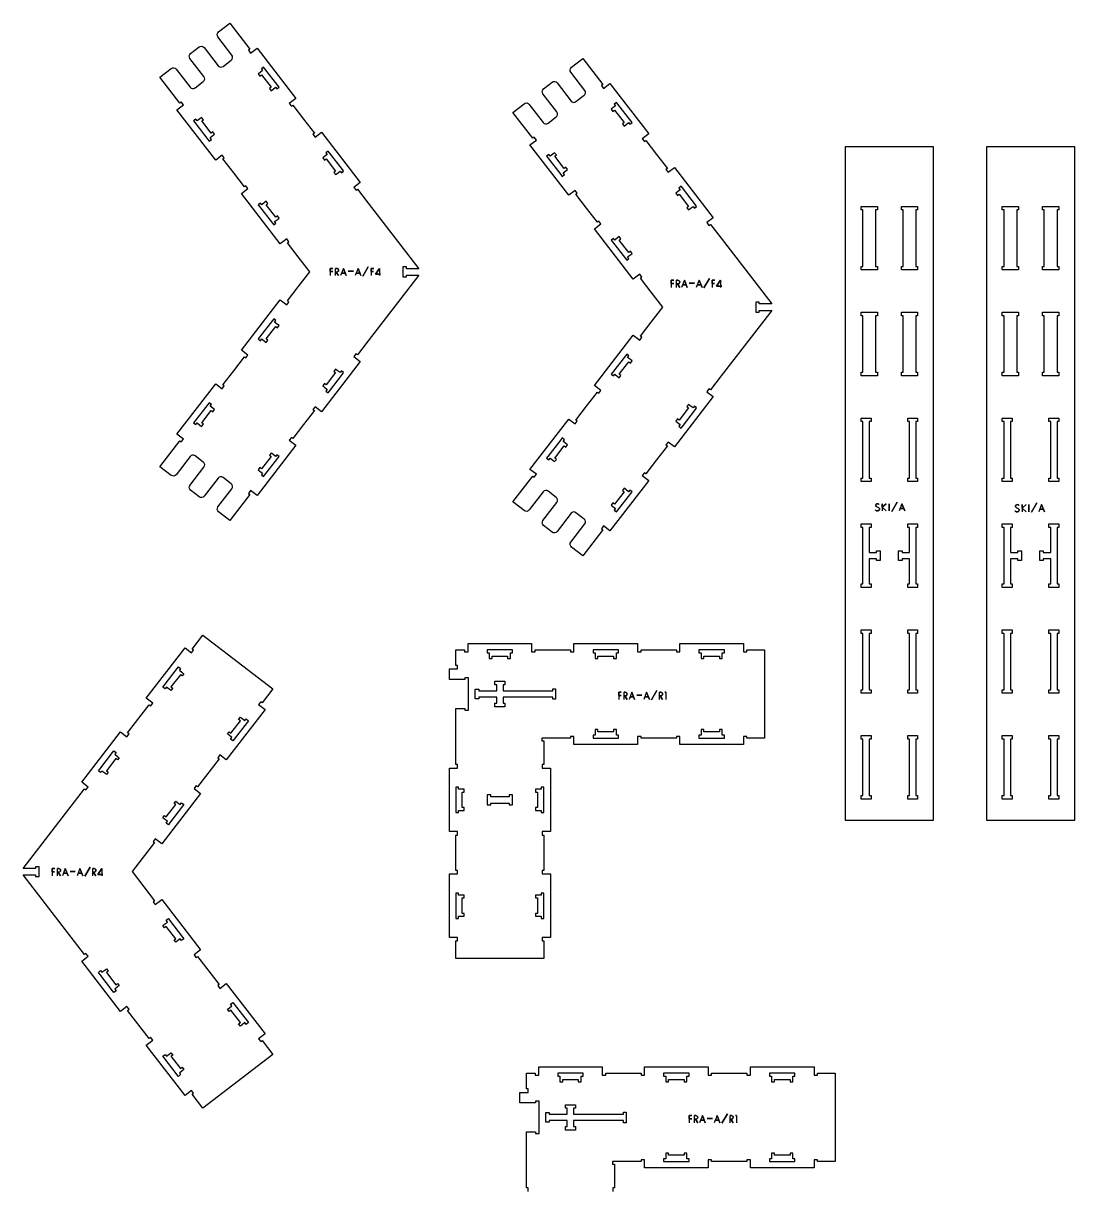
# Model space of a CAD drawing. Extents: x -5375 to 6625, y -4346 to 3702.
# Drawn here: x 3646 to 6625, y -1699 to 1605 of the extents above; entities that cross this region are included whole.
import ezdxf

# ---------------------------------------------------------------- set-up
doc = ezdxf.new("R2010")
doc.units = 0

msp = doc.modelspace()

# ---------------------------------------------------------------- linework, layer by layer
at = {"layer": 'Cuts', "color": 4}
for points in [[(4330.8, 1475.6), (4327.1, 1480.3), (4320.8, 1475.4), (4324.4, 1470.7), (4316.5, 1464.6), (4311.8, 1460.9), (4316.6, 1454.6), (4321.4, 1458.2), (4348.2, 1423.4), (4343.5, 1419.7), (4348.3, 1413.4), (4353.1, 1417), (4361, 1423.1), (4364.7, 1418.4), (4371, 1423.3), (4367.4, 1428)], [(5330.8, 1375.6), (5327.1, 1380.3), (5320.8, 1375.4), (5324.4, 1370.7), (5316.5, 1364.6), (5311.8, 1360.9), (5316.6, 1354.6), (5321.4, 1358.2), (5348.2, 1323.4), (5343.5, 1319.7), (5348.3, 1313.4), (5353.1, 1317), (5361, 1323.1), (5364.7, 1318.4), (5371, 1323.3), (5367.4, 1328)], [(4169.2, 1275.6), (4172.9, 1270.8), (4179.2, 1275.7), (4175.6, 1280.5), (4183.5, 1286.6), (4188.2, 1290.2), (4183.4, 1296.6), (4178.6, 1292.9), (4151.8, 1327.8), (4156.5, 1331.4), (4151.7, 1337.8), (4146.9, 1334.1), (4139, 1328), (4135.3, 1332.8), (4129, 1327.9), (4132.6, 1323.1)], [(4513.7, 1237.8), (4510, 1242.5), (4503.7, 1237.7), (4507.4, 1232.9), (4499.4, 1226.8), (4494.7, 1223.1), (4499.6, 1216.8), (4504.3, 1220.5), (4531.1, 1185.6), (4526.4, 1181.9), (4531.3, 1175.6), (4536, 1179.2), (4543.9, 1185.3), (4547.6, 1180.6), (4553.9, 1185.5), (4550.3, 1190.2)], [(5169.2, 1175.6), (5172.9, 1170.8), (5179.2, 1175.7), (5175.6, 1180.5), (5183.5, 1186.6), (5188.2, 1190.2), (5183.4, 1196.6), (5178.6, 1192.9), (5151.8, 1227.8), (5156.5, 1231.4), (5151.7, 1237.8), (5146.9, 1234.1), (5139, 1228), (5135.3, 1232.8), (5129, 1227.9), (5132.6, 1223.1)], [(5513.7, 1137.8), (5510, 1142.5), (5503.7, 1137.7), (5507.4, 1132.9), (5499.4, 1126.8), (5494.7, 1123.1), (5499.6, 1116.8), (5504.3, 1120.5), (5531.1, 1085.6), (5526.4, 1081.9), (5531.3, 1075.6), (5536, 1079.2), (5543.9, 1085.3), (5547.6, 1080.6), (5553.9, 1085.5), (5550.3, 1090.2)], [(4352.1, 1037.8), (4355.8, 1033), (4362.1, 1037.9), (4358.5, 1042.7), (4366.4, 1048.8), (4371.1, 1052.4), (4366.3, 1058.8), (4361.5, 1055.1), (4334.7, 1090), (4339.4, 1093.6), (4334.6, 1100), (4329.8, 1096.3), (4321.9, 1090.2), (4318.2, 1095), (4311.9, 1090.1), (4315.5, 1085.4)], [(6020, 1085.5), (6066, 1085.5), (6066, 1075.5), (6061, 1075.5), (6061, 915.5), (6066, 915.5), (6066, 905.5), (6020, 905.5), (6020, 915.5), (6025, 915.5), (6025, 1075.5), (6020, 1075.5)], [(6134, 1075.5), (6134, 1085.5), (6180, 1085.5), (6180, 1075.5), (6175, 1075.5), (6175, 915.5), (6180, 915.5), (6180, 905.5), (6134, 905.5), (6134, 915.5), (6139, 915.5), (6139, 1075.5)], [(6420, 1085.5), (6466, 1085.5), (6466, 1075.5), (6461, 1075.5), (6461, 915.5), (6466, 915.5), (6466, 905.5), (6420, 905.5), (6420, 915.5), (6425, 915.5), (6425, 1075.5), (6420, 1075.5)], [(6534, 1075.5), (6534, 1085.5), (6580, 1085.5), (6580, 1075.5), (6575, 1075.5), (6575, 915.5), (6580, 915.5), (6580, 905.5), (6534, 905.5), (6534, 915.5), (6539, 915.5), (6539, 1075.5)], [(5352.1, 937.8), (5355.8, 933), (5362.1, 937.9), (5358.5, 942.7), (5366.4, 948.8), (5371.1, 952.4), (5366.3, 958.8), (5361.5, 955.1), (5334.7, 990), (5339.4, 993.6), (5334.6, 1000), (5329.8, 996.3), (5321.9, 990.2), (5318.2, 995), (5311.9, 990.1), (5315.5, 985.4)], [(4315.5, 714.6), (4311.9, 709.9), (4318.2, 705), (4321.9, 709.8), (4329.8, 703.7), (4334.6, 700), (4339.4, 706.4), (4334.7, 710), (4361.5, 744.9), (4366.3, 741.2), (4371.1, 747.6), (4366.4, 751.2), (4358.5, 757.3), (4362.1, 762.1), (4355.8, 767), (4352.1, 762.2)], [(6020, 785.5), (6066, 785.5), (6066, 775.5), (6061, 775.5), (6061, 615.5), (6066, 615.5), (6066, 605.5), (6020, 605.5), (6020, 615.5), (6025, 615.5), (6025, 775.5), (6020, 775.5)], [(6134, 775.5), (6134, 785.5), (6180, 785.5), (6180, 775.5), (6175, 775.5), (6175, 615.5), (6180, 615.5), (6180, 605.5), (6134, 605.5), (6134, 615.5), (6139, 615.5), (6139, 775.5)], [(6420, 785.5), (6466, 785.5), (6466, 775.5), (6461, 775.5), (6461, 615.5), (6466, 615.5), (6466, 605.5), (6420, 605.5), (6420, 615.5), (6425, 615.5), (6425, 775.5), (6420, 775.5)], [(6534, 775.5), (6534, 785.5), (6580, 785.5), (6580, 775.5), (6575, 775.5), (6575, 615.5), (6580, 615.5), (6580, 605.5), (6534, 605.5), (6534, 615.5), (6539, 615.5), (6539, 775.5)], [(5315.5, 614.6), (5311.9, 609.9), (5318.2, 605), (5321.9, 609.8), (5329.8, 603.7), (5334.6, 600), (5339.4, 606.4), (5334.7, 610), (5361.5, 644.9), (5366.3, 641.2), (5371.1, 647.6), (5366.4, 651.2), (5358.5, 657.3), (5362.1, 662.1), (5355.8, 667), (5352.1, 662.2)], [(4550.3, 609.8), (4553.9, 614.5), (4547.6, 619.4), (4543.9, 614.7), (4536, 620.8), (4531.3, 624.4), (4526.4, 618.1), (4531.1, 614.4), (4504.3, 579.5), (4499.6, 583.2), (4494.7, 576.9), (4499.4, 573.2), (4507.4, 567.1), (4503.7, 562.3), (4510, 557.5), (4513.7, 562.2)], [(4132.6, 476.9), (4129, 472.1), (4135.3, 467.2), (4139, 472), (4146.9, 465.9), (4151.7, 462.2), (4156.5, 468.6), (4151.8, 472.2), (4178.6, 507.1), (4183.4, 503.4), (4188.2, 509.8), (4183.5, 513.4), (4175.6, 519.5), (4179.2, 524.3), (4172.9, 529.2), (4169.2, 524.4)], [(5550.3, 509.8), (5553.9, 514.5), (5547.6, 519.4), (5543.9, 514.7), (5536, 520.8), (5531.3, 524.4), (5526.4, 518.1), (5531.1, 514.4), (5504.3, 479.5), (5499.6, 483.2), (5494.7, 476.9), (5499.4, 473.2), (5507.4, 467.1), (5503.7, 462.3), (5510, 457.5), (5513.7, 462.2)], [(6048, 315.5), (6048, 305.5), (6020, 305.5), (6020, 315.5), (6025, 315.5), (6025, 475.5), (6020, 475.5), (6020, 485.5), (6048, 485.5), (6048, 475.5), (6043, 475.5), (6043, 315.5)], [(6180, 485.5), (6180, 475.5), (6175, 475.5), (6175, 315.5), (6180, 315.5), (6180, 305.5), (6152, 305.5), (6152, 315.5), (6157, 315.5), (6157, 475.5), (6152, 475.5), (6152, 485.5)], [(6448, 315.5), (6448, 305.5), (6420, 305.5), (6420, 315.5), (6425, 315.5), (6425, 475.5), (6420, 475.5), (6420, 485.5), (6448, 485.5), (6448, 475.5), (6443, 475.5), (6443, 315.5)], [(6580, 485.5), (6580, 475.5), (6575, 475.5), (6575, 315.5), (6580, 315.5), (6580, 305.5), (6552, 305.5), (6552, 315.5), (6557, 315.5), (6557, 475.5), (6552, 475.5), (6552, 485.5)], [(5132.6, 376.9), (5129, 372.1), (5135.3, 367.2), (5139, 372), (5146.9, 365.9), (5151.7, 362.2), (5156.5, 368.6), (5151.8, 372.2), (5178.6, 407.1), (5183.4, 403.4), (5188.2, 409.8), (5183.5, 413.4), (5175.6, 419.5), (5179.2, 424.3), (5172.9, 429.2), (5169.2, 424.4)], [(4367.4, 372), (4371, 376.7), (4364.7, 381.6), (4361, 376.9), (4353.1, 383), (4348.3, 386.6), (4343.5, 380.3), (4348.2, 376.6), (4321.4, 341.8), (4316.6, 345.4), (4311.8, 339.1), (4316.5, 335.4), (4324.4, 329.3), (4320.8, 324.6), (4327.1, 319.7), (4330.8, 324.4)], [(5367.4, 272), (5371, 276.7), (5364.7, 281.6), (5361, 276.9), (5353.1, 283), (5348.3, 286.6), (5343.5, 280.3), (5348.2, 276.6), (5321.4, 241.8), (5316.6, 245.4), (5311.8, 239.1), (5316.5, 235.4), (5324.4, 229.3), (5320.8, 224.6), (5327.1, 219.7), (5330.8, 224.4)], [(6020, 175.5), (6020, 185.5), (6048, 185.5), (6048, 175.5), (6043, 175.5), (6043, 104.5), (6064, 104.5), (6064, 109.5), (6074, 109.5), (6074, 81.5), (6064, 81.5), (6064, 86.5), (6043, 86.5), (6043, 15.5), (6048, 15.5), (6048, 5.5), (6020, 5.5), (6020, 15.5), (6025, 15.5), (6025, 175.5)], [(6126, 109.5), (6136, 109.5), (6136, 104.5), (6157, 104.5), (6157, 175.5), (6152, 175.5), (6152, 185.5), (6180, 185.5), (6180, 175.5), (6175, 175.5), (6175, 15.5), (6180, 15.5), (6180, 5.5), (6152, 5.5), (6152, 15.5), (6157, 15.5), (6157, 86.5), (6136, 86.5), (6136, 81.5), (6126, 81.5)], [(6420, 175.5), (6420, 185.5), (6448, 185.5), (6448, 175.5), (6443, 175.5), (6443, 104.5), (6464, 104.5), (6464, 109.5), (6474, 109.5), (6474, 81.5), (6464, 81.5), (6464, 86.5), (6443, 86.5), (6443, 15.5), (6448, 15.5), (6448, 5.5), (6420, 5.5), (6420, 15.5), (6425, 15.5), (6425, 175.5)], [(6526, 109.5), (6536, 109.5), (6536, 104.5), (6557, 104.5), (6557, 175.5), (6552, 175.5), (6552, 185.5), (6580, 185.5), (6580, 175.5), (6575, 175.5), (6575, 15.5), (6580, 15.5), (6580, 5.5), (6552, 5.5), (6552, 15.5), (6557, 15.5), (6557, 86.5), (6536, 86.5), (6536, 81.5), (6526, 81.5)], [(6048, -284.5), (6048, -294.5), (6020, -294.5), (6020, -284.5), (6025, -284.5), (6025, -124.5), (6020, -124.5), (6020, -114.5), (6048, -114.5), (6048, -124.5), (6043, -124.5), (6043, -284.5)], [(6152, -284.5), (6157, -284.5), (6157, -124.5), (6152, -124.5), (6152, -114.5), (6180, -114.5), (6180, -124.5), (6175, -124.5), (6175, -284.5), (6180, -284.5), (6180, -294.5), (6152, -294.5)], [(6448, -284.5), (6448, -294.5), (6420, -294.5), (6420, -284.5), (6425, -284.5), (6425, -124.5), (6420, -124.5), (6420, -114.5), (6448, -114.5), (6448, -124.5), (6443, -124.5), (6443, -284.5)], [(6552, -284.5), (6557, -284.5), (6557, -124.5), (6552, -124.5), (6552, -114.5), (6580, -114.5), (6580, -124.5), (6575, -124.5), (6575, -284.5), (6580, -284.5), (6580, -294.5), (6552, -294.5)], [(4966.5, -171.5), (4960.5, -171.5), (4960.5, -179.5), (4966.5, -179.5), (4966.5, -189.5), (4966.5, -195.5), (4974.5, -195.5), (4974.5, -189.5), (5018.5, -189.5), (5018.5, -195.5), (5026.5, -195.5), (5026.5, -189.5), (5026.5, -179.5), (5032.5, -179.5), (5032.5, -171.5), (5026.5, -171.5)], [(5266.5, -171.5), (5260.5, -171.5), (5260.5, -179.5), (5266.5, -179.5), (5266.5, -189.5), (5266.5, -195.5), (5274.5, -195.5), (5274.5, -189.5), (5318.5, -189.5), (5318.5, -195.5), (5326.5, -195.5), (5326.5, -189.5), (5326.5, -179.5), (5332.5, -179.5), (5332.5, -171.5), (5326.5, -171.5)], [(5566.5, -171.5), (5560.5, -171.5), (5560.5, -179.5), (5566.5, -179.5), (5566.5, -189.5), (5566.5, -195.5), (5574.5, -195.5), (5574.5, -189.5), (5618.5, -189.5), (5618.5, -195.5), (5626.5, -195.5), (5626.5, -189.5), (5626.5, -179.5), (5632.5, -179.5), (5632.5, -171.5), (5626.5, -171.5)], [(4082.2, -224.4), (4085.9, -219.7), (4092.2, -224.6), (4088.6, -229.3), (4096.5, -235.4), (4101.3, -239.1), (4096.4, -245.4), (4091.6, -241.8), (4064.8, -276.6), (4069.6, -280.3), (4064.7, -286.6), (4059.9, -283), (4052, -276.9), (4048.3, -281.6), (4042, -276.7), (4045.7, -272)], [(5146.5, -287.5), (5146.5, -281.5), (5154.5, -281.5), (5154.5, -287.5), (5154.5, -305.5), (5154.5, -311.5), (5146.5, -311.5), (5146.5, -305.5), (5005.5, -305.5), (5005.5, -322.5), (5010.5, -322.5), (5010.5, -332.5), (4982.5, -332.5), (4982.5, -322.5), (4987.5, -322.5), (4987.5, -305.5), (4936.5, -305.5), (4936.5, -310.5), (4926.5, -310.5), (4926.5, -282.5), (4936.5, -282.5), (4936.5, -287.5), (4987.5, -287.5), (4987.5, -270.5), (4982.5, -270.5), (4982.5, -260.5), (5010.5, -260.5), (5010.5, -270.5), (5005.5, -270.5), (5005.5, -287.5)], [(4243.8, -424.4), (4240.2, -429.2), (4233.8, -424.3), (4237.5, -419.5), (4229.6, -413.4), (4224.8, -409.8), (4229.7, -403.4), (4234.4, -407.1), (4261.3, -372.2), (4256.5, -368.6), (4261.4, -362.2), (4266.1, -365.9), (4274.1, -372), (4277.7, -367.2), (4284.1, -372.1), (4280.4, -376.9)], [(5326.5, -421.5), (5332.5, -421.5), (5332.5, -413.5), (5326.5, -413.5), (5326.5, -403.5), (5326.5, -397.5), (5318.5, -397.5), (5318.5, -403.5), (5274.5, -403.5), (5274.5, -397.5), (5266.5, -397.5), (5266.5, -403.5), (5266.5, -413.5), (5260.5, -413.5), (5260.5, -421.5), (5266.5, -421.5)], [(5626.5, -421.5), (5632.5, -421.5), (5632.5, -413.5), (5626.5, -413.5), (5626.5, -403.5), (5626.5, -397.5), (5618.5, -397.5), (5618.5, -403.5), (5574.5, -403.5), (5574.5, -397.5), (5566.5, -397.5), (5566.5, -403.5), (5566.5, -413.5), (5560.5, -413.5), (5560.5, -421.5), (5566.5, -421.5)], [(6048, -594.5), (6020, -594.5), (6020, -584.5), (6025, -584.5), (6025, -424.5), (6020, -424.5), (6020, -414.5), (6048, -414.5), (6048, -424.5), (6043, -424.5), (6043, -584.5), (6048, -584.5)], [(6180, -594.5), (6152, -594.5), (6152, -584.5), (6157, -584.5), (6157, -424.5), (6152, -424.5), (6152, -414.5), (6180, -414.5), (6180, -424.5), (6175, -424.5), (6175, -584.5), (6180, -584.5)], [(6448, -594.5), (6420, -594.5), (6420, -584.5), (6425, -584.5), (6425, -424.5), (6420, -424.5), (6420, -414.5), (6448, -414.5), (6448, -424.5), (6443, -424.5), (6443, -584.5), (6448, -584.5)], [(6580, -594.5), (6552, -594.5), (6552, -584.5), (6557, -584.5), (6557, -424.5), (6552, -424.5), (6552, -414.5), (6580, -414.5), (6580, -424.5), (6575, -424.5), (6575, -584.5), (6580, -584.5)], [(3899.3, -462.2), (3903, -457.5), (3909.3, -462.3), (3905.7, -467.1), (3913.6, -473.2), (3918.4, -476.9), (3913.5, -483.2), (3908.7, -479.5), (3881.9, -514.4), (3886.7, -518.1), (3881.8, -524.4), (3877, -520.8), (3869.1, -514.7), (3865.4, -519.4), (3859.1, -514.5), (3862.8, -509.8)], [(4871.5, -626.5), (4871.5, -632.5), (4879.5, -632.5), (4879.5, -626.5), (4889.5, -626.5), (4895.5, -626.5), (4895.5, -618.5), (4889.5, -618.5), (4889.5, -574.5), (4895.5, -574.5), (4895.5, -566.5), (4889.5, -566.5), (4879.5, -566.5), (4879.5, -560.5), (4871.5, -560.5), (4871.5, -566.5)], [(5121.5, -566.5), (5121.5, -560.5), (5113.5, -560.5), (5113.5, -566.5), (5103.5, -566.5), (5097.5, -566.5), (5097.5, -574.5), (5103.5, -574.5), (5103.5, -618.5), (5097.5, -618.5), (5097.5, -626.5), (5103.5, -626.5), (5113.5, -626.5), (5113.5, -632.5), (5121.5, -632.5), (5121.5, -626.5)], [(4960.5, -582.5), (4960.5, -610.5), (4970.5, -610.5), (4970.5, -605.5), (5022.5, -605.5), (5022.5, -610.5), (5032.5, -610.5), (5032.5, -582.5), (5022.5, -582.5), (5022.5, -587.5), (4970.5, -587.5), (4970.5, -582.5)], [(4060.9, -662.2), (4057.3, -667), (4050.9, -662.1), (4054.6, -657.3), (4046.6, -651.2), (4041.9, -647.6), (4046.8, -641.2), (4051.5, -644.9), (4078.3, -610), (4073.6, -606.4), (4078.5, -600), (4083.2, -603.7), (4091.2, -609.8), (4094.8, -605), (4101.1, -609.9), (4097.5, -614.6)], [(4871.5, -926.5), (4871.5, -932.5), (4879.5, -932.5), (4879.5, -926.5), (4889.5, -926.5), (4895.5, -926.5), (4895.5, -918.5), (4889.5, -918.5), (4889.5, -874.5), (4895.5, -874.5), (4895.5, -866.5), (4889.5, -866.5), (4879.5, -866.5), (4879.5, -860.5), (4871.5, -860.5), (4871.5, -866.5)], [(5121.5, -866.5), (5121.5, -860.5), (5113.5, -860.5), (5113.5, -866.5), (5103.5, -866.5), (5097.5, -866.5), (5097.5, -874.5), (5103.5, -874.5), (5103.5, -918.5), (5097.5, -918.5), (5097.5, -926.5), (5103.5, -926.5), (5113.5, -926.5), (5113.5, -932.5), (5121.5, -932.5), (5121.5, -926.5)], [(4097.5, -985.4), (4101.1, -990.1), (4094.8, -995), (4091.2, -990.2), (4083.2, -996.3), (4078.5, -1000), (4073.6, -993.6), (4078.3, -990), (4051.5, -955.1), (4046.8, -958.8), (4041.9, -952.4), (4046.6, -948.8), (4054.6, -942.7), (4050.9, -937.9), (4057.3, -933), (4060.9, -937.8)], [(3862.8, -1090.2), (3859.1, -1085.5), (3865.4, -1080.6), (3869.1, -1085.3), (3877, -1079.2), (3881.8, -1075.6), (3886.7, -1081.9), (3881.9, -1085.6), (3908.7, -1120.5), (3913.5, -1116.8), (3918.4, -1123.1), (3913.6, -1126.8), (3905.7, -1132.9), (3909.3, -1137.7), (3903, -1142.5), (3899.3, -1137.8)], [(4280.4, -1223.1), (4284.1, -1227.9), (4277.7, -1232.8), (4274.1, -1228), (4266.1, -1234.1), (4261.4, -1237.8), (4256.5, -1231.4), (4261.3, -1227.8), (4234.4, -1192.9), (4229.7, -1196.6), (4224.8, -1190.2), (4229.6, -1186.6), (4237.5, -1180.5), (4233.8, -1175.7), (4240.2, -1170.8), (4243.8, -1175.6)], [(4045.7, -1328), (4042, -1323.2), (4048.3, -1318.4), (4052, -1323.1), (4059.9, -1317), (4064.7, -1313.4), (4069.6, -1319.7), (4064.8, -1323.4), (4091.6, -1358.2), (4096.4, -1354.6), (4101.3, -1360.9), (4096.5, -1364.6), (4088.6, -1370.7), (4092.2, -1375.4), (4085.9, -1380.3), (4082.2, -1375.6)], [(5166.5, -1371.5), (5160.5, -1371.5), (5160.5, -1379.5), (5166.5, -1379.5), (5166.5, -1389.5), (5166.5, -1395.5), (5174.5, -1395.5), (5174.5, -1389.5), (5218.5, -1389.5), (5218.5, -1395.5), (5226.5, -1395.5), (5226.5, -1389.5), (5226.5, -1379.5), (5232.5, -1379.5), (5232.5, -1371.5), (5226.5, -1371.5)], [(5466.5, -1371.5), (5460.5, -1371.5), (5460.5, -1379.5), (5466.5, -1379.5), (5466.5, -1389.5), (5466.5, -1395.5), (5474.5, -1395.5), (5474.5, -1389.5), (5518.5, -1389.5), (5518.5, -1395.5), (5526.5, -1395.5), (5526.5, -1389.5), (5526.5, -1379.5), (5532.5, -1379.5), (5532.5, -1371.5), (5526.5, -1371.5)], [(5766.5, -1371.5), (5760.5, -1371.5), (5760.5, -1379.5), (5766.5, -1379.5), (5766.5, -1389.5), (5766.5, -1395.5), (5774.5, -1395.5), (5774.5, -1389.5), (5818.5, -1389.5), (5818.5, -1395.5), (5826.5, -1395.5), (5826.5, -1389.5), (5826.5, -1379.5), (5832.5, -1379.5), (5832.5, -1371.5), (5826.5, -1371.5)], [(5346.5, -1487.5), (5346.5, -1481.5), (5354.5, -1481.5), (5354.5, -1487.5), (5354.5, -1505.5), (5354.5, -1511.5), (5346.5, -1511.5), (5346.5, -1505.5), (5205.5, -1505.5), (5205.5, -1522.5), (5210.5, -1522.5), (5210.5, -1532.5), (5182.5, -1532.5), (5182.5, -1522.5), (5187.5, -1522.5), (5187.5, -1505.5), (5136.5, -1505.5), (5136.5, -1510.5), (5126.5, -1510.5), (5126.5, -1482.5), (5136.5, -1482.5), (5136.5, -1487.5), (5187.5, -1487.5), (5187.5, -1470.5), (5182.5, -1470.5), (5182.5, -1460.5), (5210.5, -1460.5), (5210.5, -1470.5), (5205.5, -1470.5), (5205.5, -1487.5)], [(5526.5, -1621.5), (5532.5, -1621.5), (5532.5, -1613.5), (5526.5, -1613.5), (5526.5, -1603.5), (5526.5, -1597.5), (5518.5, -1597.5), (5518.5, -1603.5), (5474.5, -1603.5), (5474.5, -1597.5), (5466.5, -1597.5), (5466.5, -1603.5), (5466.5, -1613.5), (5460.5, -1613.5), (5460.5, -1621.5), (5466.5, -1621.5)], [(5826.5, -1621.5), (5832.5, -1621.5), (5832.5, -1613.5), (5826.5, -1613.5), (5826.5, -1603.5), (5826.5, -1597.5), (5818.5, -1597.5), (5818.5, -1603.5), (5774.5, -1603.5), (5774.5, -1597.5), (5766.5, -1597.5), (5766.5, -1603.5), (5766.5, -1613.5), (5760.5, -1613.5), (5760.5, -1621.5), (5766.5, -1621.5)]]:
    msp.add_lwpolyline(points, close=True, dxfattribs=at)
at = {"layer": 'Outlines', "color": 5}
for points in [[(4473.2, 517.7), (4467.1, 509.8), (4471, 506.7), (4440.5, 467.1), (4410, 427.5), (4406.1, 430.5), (4400, 422.6), (4418.2, 408.6), (4308.5, 265.9), (4290.2, 279.9), (4284.1, 272), (4288.1, 269), (4231.6, 195.4), (4199.7, 220), (4197.2, 222.8), (4195.8, 226.6), (4196.1, 230.7), (4197.8, 234), (4237.5, 285.5), (4239.1, 288.9), (4239.4, 292.9), (4238.1, 296.7), (4235.6, 299.5), (4212.2, 317.5), (4208.9, 319.2), (4204.9, 319.5), (4201, 318.2), (4198.2, 315.7), (4158.6, 264.2), (4155.8, 261.7), (4152, 260.4), (4147.9, 260.7), (4144.6, 262.4), (4120.4, 280.9), (4117.9, 283.7), (4116.6, 287.6), (4116.9, 291.6), (4118.6, 295), (4158.2, 346.5), (4159.9, 349.8), (4160.2, 353.9), (4158.9, 357.7), (4156.4, 360.5), (4133, 378.5), (4129.6, 380.2), (4125.6, 380.5), (4121.8, 379.2), (4119, 376.7), (4079.3, 325.2), (4076.5, 322.7), (4072.7, 321.3), (4068.6, 321.6), (4065.3, 323.3), (4033.4, 347.9), (4089.9, 421.4), (4093.9, 418.3), (4100, 426.3), (4081.8, 440.3), (4191.5, 583), (4209.8, 568.9), (4215.9, 576.9), (4211.9, 579.9), (4242.4, 619.5), (4272.9, 659.2), (4276.8, 656.1), (4282.9, 664), (4264.7, 678.1), (4374.4, 820.7), (4392.7, 806.7), (4398.8, 814.6), (4394.8, 817.7), (4425.3, 857.3), (4458.1, 900), (4425.3, 942.7), (4394.8, 982.3), (4398.8, 985.4), (4392.7, 993.3), (4374.4, 979.3), (4264.7, 1121.9), (4282.9, 1136), (4276.8, 1143.9), (4272.9, 1140.8), (4242.4, 1180.5), (4211.9, 1220.1), (4215.9, 1223.1), (4209.8, 1231.1), (4191.5, 1217), (4081.8, 1359.7), (4100, 1373.7), (4093.9, 1381.7), (4089.9, 1378.6), (4033.4, 1452.1), (4065.3, 1476.7), (4068.6, 1478.4), (4072.7, 1478.7), (4076.5, 1477.3), (4079.3, 1474.8), (4119, 1423.3), (4121.8, 1420.8), (4125.6, 1419.5), (4129.6, 1419.8), (4133, 1421.5), (4156.4, 1439.5), (4158.9, 1442.3), (4160.2, 1446.1), (4159.9, 1450.2), (4158.2, 1453.5), (4118.6, 1505), (4116.9, 1508.4), (4116.6, 1512.4), (4117.9, 1516.3), (4120.4, 1519.1), (4144.6, 1537.6), (4147.9, 1539.3), (4152, 1539.6), (4155.8, 1538.3), (4158.6, 1535.8), (4198.2, 1484.3), (4201, 1481.8), (4204.9, 1480.5), (4208.9, 1480.8), (4212.2, 1482.5), (4235.6, 1500.5), (4238.1, 1503.3), (4239.4, 1507.1), (4239.1, 1511.1), (4237.5, 1514.5), (4197.8, 1566), (4196.1, 1569.3), (4195.8, 1573.4), (4197.2, 1577.2), (4199.7, 1580), (4231.6, 1604.6), (4288.1, 1531), (4284.1, 1528), (4290.2, 1520.1), (4308.5, 1534.1), (4418.2, 1391.4), (4400, 1377.4), (4406.1, 1369.5), (4410, 1372.5), (4440.5, 1332.9), (4471, 1293.3), (4467.1, 1290.2), (4473.2, 1282.3), (4491.4, 1296.3), (4601.1, 1153.6), (4582.9, 1139.6), (4589, 1131.7), (4593, 1134.7), (4623.4, 1095.1), (4766.6, 909), (4731.6, 909), (4731.6, 914), (4721.6, 914), (4721.6, 886), (4731.6, 886), (4731.6, 891), (4766.6, 891), (4623.4, 704.9), (4593, 665.3), (4589, 668.3), (4582.9, 660.4), (4601.1, 646.4), (4491.4, 503.7)], [(5473.2, 417.7), (5467.1, 409.8), (5471, 406.7), (5440.5, 367.1), (5410, 327.5), (5406.1, 330.5), (5400, 322.6), (5418.2, 308.6), (5308.5, 165.9), (5290.2, 179.9), (5284.1, 172), (5288.1, 169), (5231.6, 95.4), (5199.7, 120), (5197.2, 122.8), (5195.8, 126.6), (5196.1, 130.7), (5197.8, 134), (5237.5, 185.5), (5239.1, 188.9), (5239.4, 192.9), (5238.1, 196.7), (5235.6, 199.5), (5212.2, 217.5), (5208.9, 219.2), (5204.9, 219.5), (5201, 218.2), (5198.2, 215.7), (5158.6, 164.2), (5155.8, 161.7), (5152, 160.4), (5147.9, 160.7), (5144.6, 162.4), (5120.4, 180.9), (5117.9, 183.7), (5116.6, 187.6), (5116.9, 191.6), (5118.6, 195), (5158.2, 246.5), (5159.9, 249.8), (5160.2, 253.9), (5158.9, 257.7), (5156.4, 260.5), (5133, 278.5), (5129.6, 280.2), (5125.6, 280.5), (5121.8, 279.2), (5119, 276.7), (5079.3, 225.2), (5076.5, 222.7), (5072.7, 221.3), (5068.6, 221.6), (5065.3, 223.3), (5033.4, 247.9), (5089.9, 321.4), (5093.9, 318.3), (5100, 326.3), (5081.8, 340.3), (5191.5, 483), (5209.8, 468.9), (5215.9, 476.9), (5211.9, 479.9), (5242.4, 519.5), (5272.9, 559.2), (5276.8, 556.1), (5282.9, 564), (5264.7, 578.1), (5374.4, 720.7), (5392.7, 706.7), (5398.8, 714.6), (5394.8, 717.7), (5425.3, 757.3), (5458.1, 800), (5425.3, 842.7), (5394.8, 882.3), (5398.8, 885.4), (5392.7, 893.3), (5374.4, 879.3), (5264.7, 1021.9), (5282.9, 1036), (5276.8, 1043.9), (5272.9, 1040.8), (5242.4, 1080.5), (5211.9, 1120.1), (5215.9, 1123.1), (5209.8, 1131.1), (5191.5, 1117), (5081.8, 1259.7), (5100, 1273.7), (5093.9, 1281.7), (5089.9, 1278.6), (5033.4, 1352.1), (5065.3, 1376.7), (5068.6, 1378.4), (5072.7, 1378.7), (5076.5, 1377.3), (5079.3, 1374.8), (5119, 1323.3), (5121.8, 1320.8), (5125.6, 1319.5), (5129.6, 1319.8), (5133, 1321.5), (5156.4, 1339.5), (5158.9, 1342.3), (5160.2, 1346.1), (5159.9, 1350.2), (5158.2, 1353.5), (5118.6, 1405), (5116.9, 1408.4), (5116.6, 1412.4), (5117.9, 1416.3), (5120.4, 1419.1), (5144.6, 1437.6), (5147.9, 1439.3), (5152, 1439.6), (5155.8, 1438.3), (5158.6, 1435.8), (5198.2, 1384.3), (5201, 1381.8), (5204.9, 1380.5), (5208.9, 1380.8), (5212.2, 1382.5), (5235.6, 1400.5), (5238.1, 1403.3), (5239.4, 1407.1), (5239.1, 1411.1), (5237.5, 1414.5), (5197.8, 1466), (5196.1, 1469.3), (5195.8, 1473.4), (5197.2, 1477.2), (5199.7, 1480), (5231.6, 1504.6), (5288.1, 1431), (5284.1, 1428), (5290.2, 1420.1), (5308.5, 1434.1), (5418.2, 1291.4), (5400, 1277.4), (5406.1, 1269.5), (5410, 1272.5), (5440.5, 1232.9), (5471, 1193.3), (5467.1, 1190.2), (5473.2, 1182.3), (5491.4, 1196.3), (5601.1, 1053.6), (5582.9, 1039.6), (5589, 1031.7), (5593, 1034.7), (5623.4, 995.1), (5766.6, 809), (5731.6, 809), (5731.6, 814), (5721.6, 814), (5721.6, 786), (5731.6, 786), (5731.6, 791), (5766.6, 791), (5623.4, 604.9), (5593, 565.3), (5589, 568.3), (5582.9, 560.4), (5601.1, 546.4), (5491.4, 403.7)], [(6225, -654.5), (6225, 1254.5), (5975, 1254.5), (5975, -654.5)], [(6625, -654.5), (6625, 1254.5), (6375, 1254.5), (6375, -654.5)], [(4018.2, -882.3), (4014.3, -885.4), (4020.4, -893.3), (4038.6, -879.3), (4148.3, -1021.9), (4130.1, -1036), (4136.2, -1043.9), (4140.2, -1040.8), (4201.1, -1120.1), (4197.2, -1123.1), (4203.3, -1131.1), (4221.5, -1117), (4331.3, -1259.7), (4313, -1273.7), (4319.1, -1281.7), (4323.1, -1278.6), (4353.6, -1318.3), (4155.4, -1470.7), (4124.9, -1431), (4128.9, -1428), (4122.8, -1420.1), (4104.6, -1434.1), (3994.8, -1291.4), (4013, -1277.4), (4007, -1269.5), (4003, -1272.5), (3942, -1193.3), (3946, -1190.2), (3939.9, -1182.3), (3921.7, -1196.3), (3811.9, -1053.6), (3830.1, -1039.6), (3824, -1031.7), (3820.1, -1034.7), (3646.4, -809), (3681.4, -809), (3681.4, -814), (3691.4, -814), (3691.4, -786), (3681.4, -786), (3681.4, -791), (3646.4, -791), (3820.1, -565.3), (3824, -568.3), (3830.1, -560.4), (3811.9, -546.4), (3921.7, -403.7), (3939.9, -417.7), (3946, -409.8), (3942, -406.7), (4003, -327.5), (4007, -330.5), (4013, -322.6), (3994.8, -308.6), (4104.6, -165.9), (4122.8, -179.9), (4128.9, -172), (4124.9, -169), (4155.4, -129.3), (4353.6, -281.7), (4323.1, -321.4), (4319.1, -318.3), (4313, -326.3), (4331.3, -340.3), (4221.5, -483), (4203.3, -468.9), (4197.2, -476.9), (4201.1, -479.9), (4140.2, -559.2), (4136.2, -556.1), (4130.1, -564), (4148.3, -578.1), (4038.6, -720.7), (4020.4, -706.7), (4014.3, -714.6), (4018.2, -717.7), (3954.9, -800)], [(5121.5, -496.5), (5116.5, -496.5), (5116.5, -506.5), (5139.5, -506.5), (5139.5, -686.5), (5116.5, -686.5), (5116.5, -696.5), (5121.5, -696.5), (5121.5, -796.5), (5116.5, -796.5), (5116.5, -806.5), (5139.5, -806.5), (5139.5, -986.5), (5116.5, -986.5), (5116.5, -996.5), (5121.5, -996.5), (5121.5, -1046.5), (4871.5, -1046.5), (4871.5, -996.5), (4876.5, -996.5), (4876.5, -986.5), (4853.5, -986.5), (4853.5, -806.5), (4876.5, -806.5), (4876.5, -796.5), (4871.5, -796.5), (4871.5, -696.5), (4876.5, -696.5), (4876.5, -686.5), (4853.5, -686.5), (4853.5, -506.5), (4876.5, -506.5), (4876.5, -496.5), (4871.5, -496.5), (4871.5, -337.5), (4897.5, -337.5), (4897.5, -342.5), (4907.5, -342.5), (4907.5, -250.5), (4897.5, -250.5), (4897.5, -255.5), (4853.5, -255.5), (4853.5, -225.5), (4876.5, -225.5), (4876.5, -215.5), (4871.5, -215.5), (4871.5, -171.5), (4896.5, -171.5), (4896.5, -176.5), (4906.5, -176.5), (4906.5, -153.5), (5086.5, -153.5), (5086.5, -176.5), (5096.5, -176.5), (5096.5, -171.5), (5196.5, -171.5), (5196.5, -176.5), (5206.5, -176.5), (5206.5, -153.5), (5386.5, -153.5), (5386.5, -176.5), (5396.5, -176.5), (5396.5, -171.5), (5496.5, -171.5), (5496.5, -176.5), (5506.5, -176.5), (5506.5, -153.5), (5686.5, -153.5), (5686.5, -176.5), (5696.5, -176.5), (5696.5, -171.5), (5746.5, -171.5), (5746.5, -421.5), (5696.5, -421.5), (5696.5, -416.5), (5686.5, -416.5), (5686.5, -439.5), (5506.5, -439.5), (5506.5, -416.5), (5496.5, -416.5), (5496.5, -421.5), (5396.5, -421.5), (5396.5, -416.5), (5386.5, -416.5), (5386.5, -439.5), (5206.5, -439.5), (5206.5, -416.5), (5196.5, -416.5), (5196.5, -421.5), (5121.5, -421.5), (5115.5, -421.5), (5115.5, -429.5), (5121.5, -429.5)]]:
    msp.add_lwpolyline(points, close=True, dxfattribs=at)
msp.add_lwpolyline([(5076.5, -1706.5), (5076.5, -1696.5), (5071.5, -1696.5), (5071.5, -1537.5), (5097.5, -1537.5), (5097.5, -1542.5), (5107.5, -1542.5), (5107.5, -1450.5), (5097.5, -1450.5), (5097.5, -1455.5), (5053.5, -1455.5), (5053.5, -1425.5), (5076.5, -1425.5), (5076.5, -1415.5), (5071.5, -1415.5), (5071.5, -1371.5), (5096.5, -1371.5), (5096.5, -1376.5), (5106.5, -1376.5), (5106.5, -1353.5), (5286.5, -1353.5), (5286.5, -1376.5), (5296.5, -1376.5), (5296.5, -1371.5), (5396.5, -1371.5), (5396.5, -1376.5), (5406.5, -1376.5), (5406.5, -1353.5), (5586.5, -1353.5), (5586.5, -1376.5), (5596.5, -1376.5), (5596.5, -1371.5), (5696.5, -1371.5), (5696.5, -1376.5), (5706.5, -1376.5), (5706.5, -1353.5), (5886.5, -1353.5), (5886.5, -1376.5), (5896.5, -1376.5), (5896.5, -1371.5), (5946.5, -1371.5), (5946.5, -1621.5), (5896.5, -1621.5), (5896.5, -1616.5), (5886.5, -1616.5), (5886.5, -1639.5), (5706.5, -1639.5), (5706.5, -1616.5), (5696.5, -1616.5), (5696.5, -1621.5), (5596.5, -1621.5), (5596.5, -1616.5), (5586.5, -1616.5), (5586.5, -1639.5), (5406.5, -1639.5), (5406.5, -1616.5), (5396.5, -1616.5), (5396.5, -1621.5), (5321.5, -1621.5), (5315.5, -1621.5), (5315.5, -1629.5), (5321.5, -1629.5), (5321.5, -1696.5), (5316.5, -1696.5), (5316.5, -1706.5)], dxfattribs=at)
at = {"layer": 'Tags', "color": 2}
for points in [[(4515.9, 900.8), (4523.1, 900.8), (4515.9, 900.8), (4515.9, 909.9), (4523.4, 909.9), (4515.9, 909.9), (4515.9, 889.4)], [(4531.1, 889.4), (4531.1, 909.9), (4534.7, 909.9), (4536.6, 909.6), (4538.2, 908.7), (4539.4, 907.1), (4539.8, 904.8), (4539.2, 902.5), (4537.8, 900.8), (4536.2, 899.8), (4534.7, 899.5), (4531.1, 899.5), (4534.7, 899.5), (4536.2, 899.8), (4537.8, 900.8), (4539.2, 902.5), (4539.8, 904.8), (4539.4, 907.1), (4538.2, 908.7), (4536.6, 909.6), (4534.7, 909.9), (4531.1, 909.9)], [(4553.2, 909.9), (4561.2, 889.4), (4553.2, 909.9), (4545.2, 889.4)], [(4594.9, 909.9), (4602.9, 889.4), (4594.9, 909.9), (4586.9, 889.4)], [(4631.5, 900.8), (4638.7, 900.8), (4631.5, 900.8), (4631.5, 909.9), (4639.1, 909.9), (4631.5, 909.9), (4631.5, 889.4)], [(4655.5, 909.9), (4644.4, 893.2), (4658.8, 893.2), (4644.4, 893.2), (4655.5, 909.9), (4655.5, 889.4)], [(5482.1, 867.1), (5489.3, 867.1), (5482.1, 867.1), (5482.1, 876.3), (5489.7, 876.3), (5482.1, 876.3), (5482.1, 855.7)], [(5497.4, 855.7), (5497.4, 876.3), (5501, 876.3), (5502.9, 876), (5504.5, 875.1), (5505.6, 873.5), (5506, 871.2), (5505.5, 868.8), (5504.1, 867.2), (5502.4, 866.2), (5501, 865.9), (5497.4, 865.9), (5501, 865.9), (5502.4, 866.2), (5504.1, 867.2), (5505.5, 868.8), (5506, 871.2), (5505.6, 873.5), (5504.5, 875.1), (5502.9, 876), (5501, 876.3), (5497.4, 876.3)], [(5519.4, 876.3), (5527.5, 855.7), (5519.4, 876.3), (5511.4, 855.7)], [(5561.1, 876.3), (5569.2, 855.7), (5561.1, 876.3), (5553.1, 855.7)], [(5597.8, 867.1), (5605, 867.1), (5597.8, 867.1), (5597.8, 876.3), (5605.4, 876.3), (5597.8, 876.3), (5597.8, 855.7)], [(5621.8, 876.3), (5610.7, 859.6), (5625.1, 859.6), (5610.7, 859.6), (5621.8, 876.3), (5621.8, 855.7)], [(6060, 225.7), (6061, 224.2), (6062.2, 223.2), (6063.7, 222.6), (6065.8, 222.3), (6068, 222.6), (6070, 223.4), (6071.3, 224.9), (6071.9, 227), (6071.6, 229), (6070.8, 230.3), (6069.8, 231.2), (6068.8, 231.7), (6064.2, 234.1), (6063.1, 234.8), (6062.1, 235.6), (6061.5, 236.7), (6061.3, 238.2), (6061.5, 239.8), (6062.4, 241.3), (6064, 242.4), (6066.2, 242.9), (6068.3, 242.5), (6069.7, 241.8), (6070.8, 240.7), (6069.7, 241.8), (6068.3, 242.5), (6066.2, 242.9), (6064, 242.4), (6062.4, 241.3), (6061.5, 239.8), (6061.3, 238.2), (6061.5, 236.7), (6062.1, 235.6), (6063.1, 234.8), (6064.2, 234.1), (6068.8, 231.7), (6069.8, 231.2), (6070.8, 230.3), (6071.6, 229), (6071.9, 227), (6071.3, 224.9), (6070, 223.4), (6068, 222.6), (6065.8, 222.3), (6063.7, 222.6), (6062.2, 223.2), (6061, 224.2)], [(6080, 232.8), (6091.3, 222.3), (6080, 232.8), (6091.3, 242.9), (6080, 232.8), (6080, 242.9), (6080, 222.3)], [(6135.5, 242.9), (6143.5, 222.3), (6135.5, 242.9), (6127.5, 222.3)], [(6455.9, 223.2), (6456.8, 221.7), (6458.1, 220.7), (6459.6, 220), (6461.7, 219.8), (6463.9, 220), (6465.8, 220.9), (6467.2, 222.4), (6467.7, 224.5), (6467.5, 226.5), (6466.7, 227.8), (6465.7, 228.7), (6464.7, 229.2), (6460.1, 231.6), (6458.9, 232.3), (6458, 233.1), (6457.4, 234.2), (6457.1, 235.7), (6457.4, 237.3), (6458.3, 238.8), (6459.9, 239.9), (6462.1, 240.4), (6464.2, 240), (6465.6, 239.3), (6466.7, 238.2), (6465.6, 239.3), (6464.2, 240), (6462.1, 240.4), (6459.9, 239.9), (6458.3, 238.8), (6457.4, 237.3), (6457.1, 235.7), (6457.4, 234.2), (6458, 233.1), (6458.9, 232.3), (6460.1, 231.6), (6464.7, 229.2), (6465.7, 228.7), (6466.7, 227.8), (6467.5, 226.5), (6467.7, 224.5), (6467.2, 222.4), (6465.8, 220.9), (6463.9, 220), (6461.7, 219.8), (6459.6, 220), (6458.1, 220.7), (6456.8, 221.7)], [(6475.9, 230.2), (6487.2, 219.8), (6475.9, 230.2), (6487.2, 240.4), (6475.9, 230.2), (6475.9, 240.4), (6475.9, 219.8)], [(6531.4, 240.4), (6539.4, 219.8), (6531.4, 240.4), (6523.4, 219.8)], [(5333.1, -300.6), (5340.3, -300.6), (5333.1, -300.6), (5333.1, -291.5), (5340.6, -291.5), (5333.1, -291.5), (5333.1, -312)], [(5348.3, -312), (5348.3, -291.5), (5351.9, -291.5), (5353.9, -291.8), (5355.5, -292.7), (5356.6, -294.3), (5357, -296.6), (5356.4, -298.9), (5355, -300.6), (5353.4, -301.6), (5351.9, -301.9), (5348.3, -301.9), (5351.9, -301.9), (5353.4, -301.6), (5355, -300.6), (5356.4, -298.9), (5357, -296.6), (5356.6, -294.3), (5355.5, -292.7), (5353.9, -291.8), (5351.9, -291.5), (5348.3, -291.5)], [(5370.4, -291.5), (5378.4, -312), (5370.4, -291.5), (5362.4, -312)], [(5412.1, -291.5), (5420.1, -312), (5412.1, -291.5), (5404.1, -312)], [(5448.8, -312), (5448.8, -291.5), (5452.3, -291.5), (5454.3, -291.8), (5455.9, -292.7), (5457, -294.3), (5457.4, -296.6), (5456.8, -298.9), (5455.4, -300.6), (5453.8, -301.6), (5452.3, -301.9), (5448.8, -301.9), (5452.3, -301.9), (5453.8, -301.6), (5455.4, -300.6), (5456.8, -298.9), (5457.4, -296.6), (5457, -294.3), (5455.9, -292.7), (5454.3, -291.8), (5452.3, -291.5), (5448.8, -291.5)], [(5466.9, -291.5), (5464, -291.5), (5466.9, -291.5), (5466.9, -312)], [(3727.9, -800.6), (3735.2, -800.6), (3727.9, -800.6), (3727.9, -791.5), (3735.5, -791.5), (3727.9, -791.5), (3727.9, -812)], [(3743.2, -812), (3743.2, -791.5), (3746.8, -791.5), (3748.7, -791.8), (3750.3, -792.7), (3751.4, -794.3), (3751.9, -796.6), (3751.3, -798.9), (3749.9, -800.6), (3748.2, -801.6), (3746.8, -801.9), (3743.2, -801.9), (3746.8, -801.9), (3748.2, -801.6), (3749.9, -800.6), (3751.3, -798.9), (3751.9, -796.6), (3751.4, -794.3), (3750.3, -792.7), (3748.7, -791.8), (3746.8, -791.5), (3743.2, -791.5)], [(3765.3, -791.5), (3773.3, -812), (3765.3, -791.5), (3757.3, -812)], [(3806.9, -791.5), (3815, -812), (3806.9, -791.5), (3798.9, -812)], [(3843.6, -812), (3843.6, -791.5), (3847.2, -791.5), (3849.1, -791.8), (3850.7, -792.7), (3851.8, -794.3), (3852.3, -796.6), (3851.7, -798.9), (3850.3, -800.6), (3848.6, -801.6), (3847.2, -801.9), (3843.6, -801.9), (3847.2, -801.9), (3848.6, -801.6), (3850.3, -800.6), (3851.7, -798.9), (3852.3, -796.6), (3851.8, -794.3), (3850.7, -792.7), (3849.1, -791.8), (3847.2, -791.5), (3843.6, -791.5)], [(3868.8, -791.5), (3857.7, -808.2), (3872.1, -808.2), (3857.7, -808.2), (3868.8, -791.5), (3868.8, -812)], [(5533.1, -1500.6), (5540.3, -1500.6), (5533.1, -1500.6), (5533.1, -1491.5), (5540.6, -1491.5), (5533.1, -1491.5), (5533.1, -1512)], [(5548.3, -1512), (5548.3, -1491.5), (5551.9, -1491.5), (5553.9, -1491.8), (5555.5, -1492.7), (5556.6, -1494.3), (5557, -1496.6), (5556.4, -1498.9), (5555, -1500.6), (5553.4, -1501.6), (5551.9, -1501.9), (5548.3, -1501.9), (5551.9, -1501.9), (5553.4, -1501.6), (5555, -1500.6), (5556.4, -1498.9), (5557, -1496.6), (5556.6, -1494.3), (5555.5, -1492.7), (5553.9, -1491.8), (5551.9, -1491.5), (5548.3, -1491.5)], [(5570.4, -1491.5), (5578.4, -1512), (5570.4, -1491.5), (5562.4, -1512)], [(5612.1, -1491.5), (5620.1, -1512), (5612.1, -1491.5), (5604.1, -1512)], [(5648.8, -1512), (5648.8, -1491.5), (5652.3, -1491.5), (5654.3, -1491.8), (5655.9, -1492.7), (5657, -1494.3), (5657.4, -1496.6), (5656.8, -1498.9), (5655.4, -1500.6), (5653.8, -1501.6), (5652.3, -1501.9), (5648.8, -1501.9), (5652.3, -1501.9), (5653.8, -1501.6), (5655.4, -1500.6), (5656.8, -1498.9), (5657.4, -1496.6), (5657, -1494.3), (5655.9, -1492.7), (5654.3, -1491.8), (5652.3, -1491.5), (5648.8, -1491.5)], [(5666.9, -1491.5), (5664, -1491.5), (5666.9, -1491.5), (5666.9, -1512)]]:
    msp.add_lwpolyline(points, dxfattribs=at)
for points in [[(4539.8, 889.4), (4533.2, 899.4)], [(4558.3, 896.7), (4548, 896.7)], [(4581.5, 901.7), (4566.9, 901.7)], [(4600, 896.7), (4589.7, 896.7)], [(4623.8, 914.6), (4608.6, 888.2)], [(5506.1, 855.7), (5499.5, 865.8)], [(5524.6, 863.1), (5514.3, 863.1)], [(5547.8, 868.1), (5533.2, 868.1)], [(5566.3, 863.1), (5555.9, 863.1)], [(5590, 881), (5574.8, 854.6)], [(6099.4, 242.9), (6099.4, 222.3)], [(6122.2, 247.6), (6107, 221.2)], [(6495.3, 240.4), (6495.3, 219.8)], [(6518, 245.1), (6502.8, 218.6)], [(6140.7, 229.7), (6130.3, 229.7)], [(6536.6, 227.2), (6526.2, 227.2)], [(5441, -286.8), (5425.8, -313.2)], [(5357.1, -312), (5350.4, -302)], [(5375.6, -304.7), (5365.2, -304.7)], [(5398.7, -299.7), (5384.1, -299.7)], [(5417.2, -304.7), (5406.9, -304.7)], [(5457.5, -312), (5450.8, -302)], [(3835.9, -786.8), (3820.7, -813.2)], [(3751.9, -812), (3745.3, -802)], [(3770.4, -804.7), (3760.1, -804.7)], [(3793.6, -799.7), (3779, -799.7)], [(3812.1, -804.7), (3801.8, -804.7)], [(3852.3, -812), (3845.7, -802)], [(5557.1, -1512), (5550.4, -1502)], [(5575.6, -1504.7), (5565.2, -1504.7)], [(5598.7, -1499.7), (5584.1, -1499.7)], [(5617.2, -1504.7), (5606.9, -1504.7)], [(5641, -1486.8), (5625.8, -1513.2)], [(5657.5, -1512), (5650.8, -1502)]]:
    msp.add_lwpolyline(points, close=True, dxfattribs=at)

doc.saveas('drawing.dxf')
